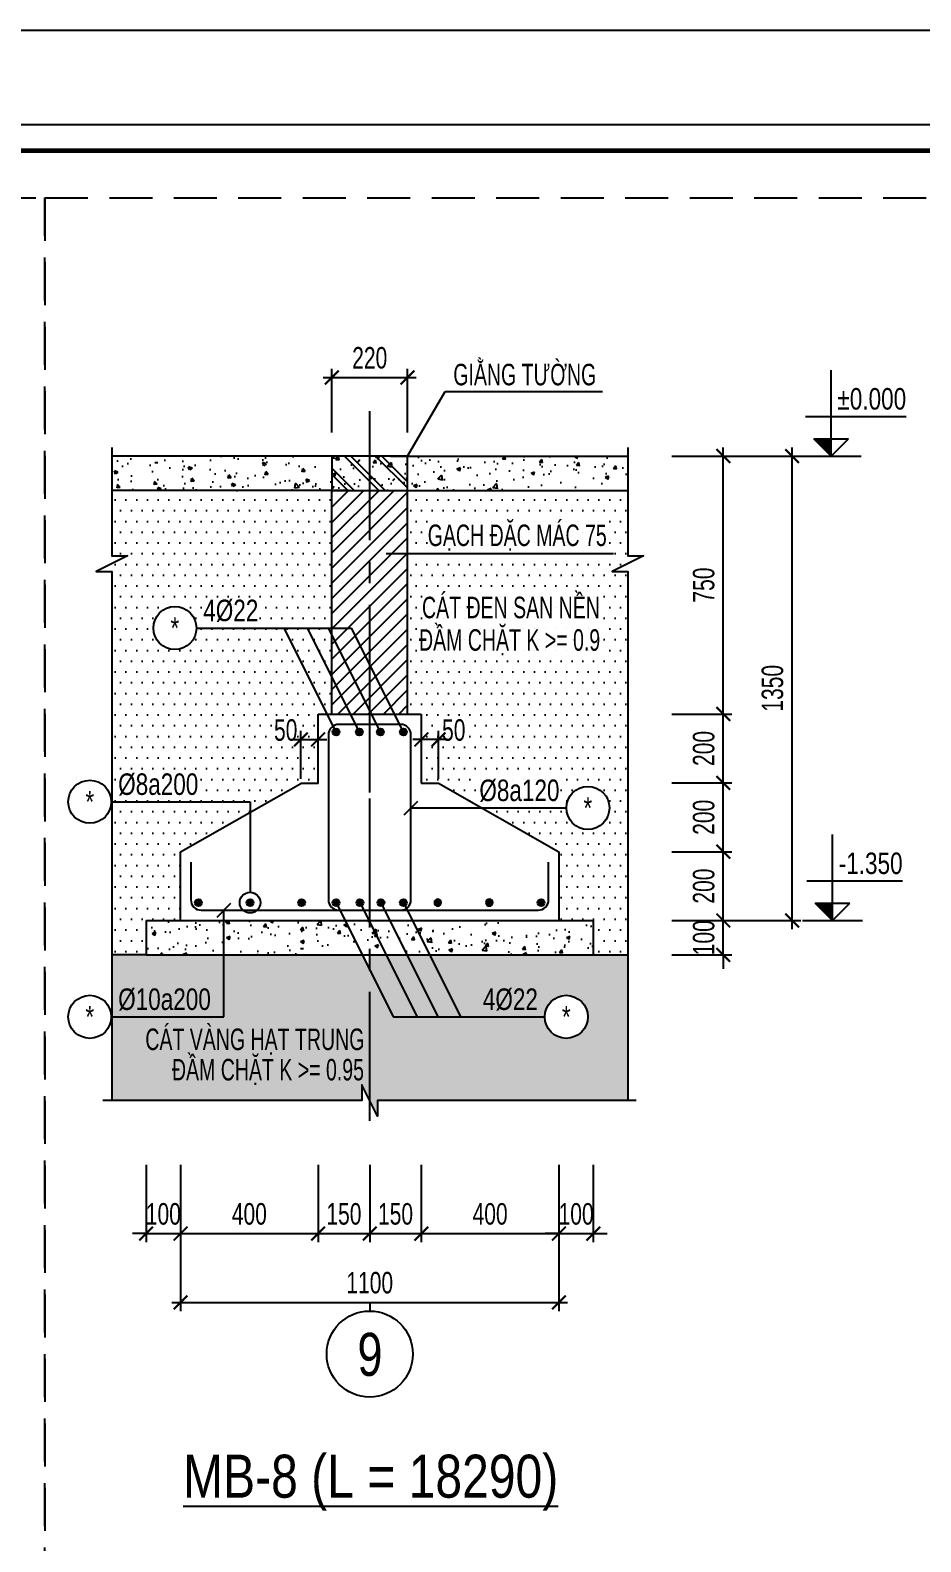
# Model space of a CAD drawing. Header units: millimetres. Extents: x 0 to 2110312, y -101172 to 3.
# Drawn here: x 1995569 to 1998158, y -31333 to -26940 of the extents above; entities that cross this region are included whole.
import ezdxf
from ezdxf.enums import TextEntityAlignment as Align

# ---------------------------------------------------------------- set-up
doc = ezdxf.new("R2010")
doc.units = ezdxf.units.MM
doc.header["$LTSCALE"] = 1000
doc.header["$MEASUREMENT"] = 0
doc.header["$PDMODE"] = 3
doc.linetypes.add('CENTER2', pattern=[1.125, 0.75, -0.125, 0.125, -0.125])
doc.linetypes.add('HIDDEN', pattern=[0.375, 0.25, -0.125])
doc.layers.get('0').update_dxf_attribs({"linetype": 'CONTINUOUS'})
doc.layers.get('Defpoints').update_dxf_attribs({"linetype": 'CONTINUOUS'})
for name, color, linetype in [('CDC-KHUNGTEN', 7, 'CONTINUOUS'), ('CDC.01.AXIS', 160, 'CENTER2'), ('CDC.02.DIM', 1, 'CONTINUOUS'), ('CDC.03.BORDER', 3, 'CONTINUOUS'), ('CDC.04.HIDDEN', 8, 'HIDDEN'), ('CDC.05.STEEL', 4, 'CONTINUOUS'), ('CDC.06.TEXT', 2, 'CONTINUOUS'), ('CDC.10.HATCH', 163, 'CONTINUOUS'), ('CDC.11.NOTE', 1, 'CONTINUOUS'), ('CDC.14.STEELNUM', 9, 'CONTINUOUS'), ('KCS_CHI', 1, 'CONTINUOUS'), ('KCS_STEEL', 4, 'CONTINUOUS')]:
    doc.layers.add(name, color=color, linetype=linetype)
doc.layers.add('Hatch1', color=250, linetype='CONTINUOUS', lineweight=5)
doc.styles.add('KCS_BIGTEXT', font='arial.ttf', dxfattribs={"width": 0.75, "height": 125})
doc.styles.add('KCS_SMTEXT', font='arial.ttf', dxfattribs={"width": 0.7})
doc.dimstyles.new('KCS_DIM25', dxfattribs={"dimtxt": 62.5, "dimasz": 40, "dimexe": 25, "dimexo": 0, "dimgap": 25, "dimtad": 1, "dimdec": 0, "dimzin": 13, "dimdsep": 46, "dimtxsty": 'KCS_SMTEXT', "dimblk": 'ARCHTICK', "dimcen": 0, "dimdle": 25, "dimclrd": 1, "dimclre": 1, "dimclrt": 2, "dimadec": 0, "dimazin": 0, "dimtfac": 1, "dimtdec": 0, "dimtix": 1, "dimtmove": 2, "dimatfit": 3, "dimfxl": 1, "dimtolj": 1, "dimtzin": 13, "dimarcsym": 0})
pattern_1 = [(0, (-6090.272, -1617), (15.625, 31.25), [0, -31.25])]

# ---------------------------------------------------------------- blocks, each defined once
blk = doc.blocks.new('_ARCHTICK')
at = {"color": 0, "linetype": 'ByBlock', "const_width": 0.15}
blk.add_lwpolyline([(-0.5, -0.5), (0.5, 0.5)], dxfattribs=at)
blk = doc.blocks.new('*D190')
at = {"layer": 'CDC.02.DIM', "color": 1, "lineweight": -2, "transparency": 16777216}
for p, q in [((1995905.9, -30237.1), (1995905.9, -30462.1)), ((1996005.9, -30237.1), (1996005.9, -30462.1)), ((1995905.9, -30437.1), (1995865.9, -30437.1)), ((1995905.9, -30437.1), (1996005.9, -30437.1)), ((1996005.9, -30437.1), (1996045.9, -30437.1))]:
    blk.add_line(p, q, dxfattribs=at)
at = {"layer": 'Defpoints', "color": 0, "transparency": 16777216}
for p in [(1995905.9, -30237.1), (1996005.9, -30237.1), (1996005.9, -30437.1)]:
    blk.add_point(p, dxfattribs=at)
at = {"layer": 'CDC.02.DIM', "color": 1, "lineweight": -2, "transparency": 16777216, "xscale": 40, "yscale": 40, "zscale": 40}
blk.add_blockref('_ARCHTICK', (1995905.9, -30437.1), dxfattribs=at)
at = {"layer": 'CDC.02.DIM', "color": 1, "lineweight": -2, "transparency": 16777216, "xscale": 40, "yscale": 40, "zscale": 40, "rotation": 180}
blk.add_blockref('_ARCHTICK', (1996005.9, -30437.1), dxfattribs=at)
at = {"layer": 'CDC.02.DIM', "color": 2, "transparency": 16777216, "insert": (1995955.9, -30380.2), "char_height": 62.5, "attachment_point": 5, "style": 'KCS_SMTEXT'}
blk.add_mtext('\\A1;100', dxfattribs=at)
blk = doc.blocks.new('*D191')
at = {"layer": 'CDC.02.DIM', "color": 1, "lineweight": -2, "transparency": 16777216}
for p, q in [((1996005.9, -30237.1), (1996005.9, -30462.1)), ((1996405.8, -30237.1), (1996405.8, -30462.1)), ((1995980.9, -30437.1), (1996430.8, -30437.1))]:
    blk.add_line(p, q, dxfattribs=at)
at = {"layer": 'Defpoints', "color": 0, "transparency": 16777216}
for p in [(1996005.9, -30237.1), (1996405.8, -30237.1), (1996405.8, -30437.1)]:
    blk.add_point(p, dxfattribs=at)
at = {"layer": 'CDC.02.DIM', "color": 1, "lineweight": -2, "transparency": 16777216, "xscale": 40, "yscale": 40, "zscale": 40, "rotation": 180}
blk.add_blockref('_ARCHTICK', (1996005.9, -30437.1), dxfattribs=at)
at = {"layer": 'CDC.02.DIM', "color": 1, "lineweight": -2, "transparency": 16777216, "xscale": 40, "yscale": 40, "zscale": 40}
blk.add_blockref('_ARCHTICK', (1996405.8, -30437.1), dxfattribs=at)
at = {"layer": 'CDC.02.DIM', "color": 2, "transparency": 16777216, "insert": (1996205.9, -30380.2), "char_height": 62.5, "attachment_point": 5, "style": 'KCS_SMTEXT'}
blk.add_mtext('\\A1;400', dxfattribs=at)
blk = doc.blocks.new('*D192')
at = {"layer": 'CDC.02.DIM', "color": 1, "lineweight": -2, "transparency": 16777216}
for p, q in [((1996555.9, -30237.1), (1996555.9, -30462.1)), ((1996705.9, -30237.1), (1996705.9, -30462.1)), ((1996530.9, -30437.1), (1996730.9, -30437.1))]:
    blk.add_line(p, q, dxfattribs=at)
at = {"layer": 'Defpoints', "color": 0, "transparency": 16777216}
for p in [(1996555.9, -30237.1), (1996705.9, -30237.1), (1996705.9, -30437.1)]:
    blk.add_point(p, dxfattribs=at)
at = {"layer": 'CDC.02.DIM', "color": 1, "lineweight": -2, "transparency": 16777216, "xscale": 40, "yscale": 40, "zscale": 40, "rotation": 180}
blk.add_blockref('_ARCHTICK', (1996555.9, -30437.1), dxfattribs=at)
at = {"layer": 'CDC.02.DIM', "color": 1, "lineweight": -2, "transparency": 16777216, "xscale": 40, "yscale": 40, "zscale": 40}
blk.add_blockref('_ARCHTICK', (1996705.9, -30437.1), dxfattribs=at)
at = {"layer": 'CDC.02.DIM', "color": 2, "transparency": 16777216, "insert": (1996630.9, -30380.2), "char_height": 62.5, "attachment_point": 5, "style": 'KCS_SMTEXT'}
blk.add_mtext('\\A1;150', dxfattribs=at)
blk = doc.blocks.new('*D193')
at = {"layer": 'CDC.02.DIM', "color": 1, "lineweight": -2, "transparency": 16777216}
for p, q in [((1996705.9, -30237.1), (1996705.9, -30462.1)), ((1997105.9, -30237.1), (1997105.9, -30462.1)), ((1996680.9, -30437.1), (1997130.9, -30437.1))]:
    blk.add_line(p, q, dxfattribs=at)
at = {"layer": 'Defpoints', "color": 0, "transparency": 16777216}
for p in [(1996705.9, -30237.1), (1997105.9, -30237.1), (1997105.9, -30437.1)]:
    blk.add_point(p, dxfattribs=at)
at = {"layer": 'CDC.02.DIM', "color": 1, "lineweight": -2, "transparency": 16777216, "xscale": 40, "yscale": 40, "zscale": 40, "rotation": 180}
blk.add_blockref('_ARCHTICK', (1996705.9, -30437.1), dxfattribs=at)
at = {"layer": 'CDC.02.DIM', "color": 1, "lineweight": -2, "transparency": 16777216, "xscale": 40, "yscale": 40, "zscale": 40}
blk.add_blockref('_ARCHTICK', (1997105.9, -30437.1), dxfattribs=at)
at = {"layer": 'CDC.02.DIM', "color": 2, "transparency": 16777216, "insert": (1996905.9, -30380.2), "char_height": 62.5, "attachment_point": 5, "style": 'KCS_SMTEXT'}
blk.add_mtext('\\A1;400', dxfattribs=at)
blk = doc.blocks.new('*D194')
at = {"layer": 'CDC.02.DIM', "color": 1, "lineweight": -2, "transparency": 16777216}
for p, q in [((1997105.9, -30237.1), (1997105.9, -30462.1)), ((1997205.9, -30237.1), (1997205.9, -30462.1)), ((1997105.9, -30437.1), (1997065.9, -30437.1)), ((1997105.9, -30437.1), (1997205.9, -30437.1)), ((1997205.9, -30437.1), (1997245.9, -30437.1))]:
    blk.add_line(p, q, dxfattribs=at)
at = {"layer": 'Defpoints', "color": 0, "transparency": 16777216}
for p in [(1997105.9, -30237.1), (1997205.9, -30237.1), (1997205.9, -30437.1)]:
    blk.add_point(p, dxfattribs=at)
at = {"layer": 'CDC.02.DIM', "color": 1, "lineweight": -2, "transparency": 16777216, "xscale": 40, "yscale": 40, "zscale": 40}
blk.add_blockref('_ARCHTICK', (1997105.9, -30437.1), dxfattribs=at)
at = {"layer": 'CDC.02.DIM', "color": 1, "lineweight": -2, "transparency": 16777216, "xscale": 40, "yscale": 40, "zscale": 40, "rotation": 180}
blk.add_blockref('_ARCHTICK', (1997205.9, -30437.1), dxfattribs=at)
at = {"layer": 'CDC.02.DIM', "color": 2, "transparency": 16777216, "insert": (1997155.9, -30380.2), "char_height": 62.5, "attachment_point": 5, "style": 'KCS_SMTEXT'}
blk.add_mtext('\\A1;100', dxfattribs=at)
blk = doc.blocks.new('*D195')
at = {"layer": 'CDC.02.DIM', "color": 1, "lineweight": -2, "transparency": 16777216}
for p, q in [((1996005.9, -30237.1), (1996005.9, -30662.1)), ((1997105.9, -30237.1), (1997105.9, -30662.1)), ((1995980.9, -30637.1), (1997130.9, -30637.1))]:
    blk.add_line(p, q, dxfattribs=at)
at = {"layer": 'Defpoints', "color": 0, "transparency": 16777216}
for p in [(1996005.9, -30237.1), (1997105.9, -30237.1), (1997105.9, -30637.1)]:
    blk.add_point(p, dxfattribs=at)
at = {"layer": 'CDC.02.DIM', "color": 1, "lineweight": -2, "transparency": 16777216, "xscale": 40, "yscale": 40, "zscale": 40, "rotation": 180}
blk.add_blockref('_ARCHTICK', (1996005.9, -30637.1), dxfattribs=at)
at = {"layer": 'CDC.02.DIM', "color": 1, "lineweight": -2, "transparency": 16777216, "xscale": 40, "yscale": 40, "zscale": 40}
blk.add_blockref('_ARCHTICK', (1997105.9, -30637.1), dxfattribs=at)
at = {"layer": 'CDC.02.DIM', "color": 2, "transparency": 16777216, "insert": (1996555.9, -30580.2), "char_height": 62.5, "attachment_point": 5, "style": 'KCS_SMTEXT'}
blk.add_mtext('\\A1;1100', dxfattribs=at)
blk = doc.blocks.new('*D196')
at = {"layer": 'CDC.02.DIM', "color": 1, "lineweight": -2, "transparency": 16777216}
for p, q in [((1997583.9, -29527.1), (1997583.9, -29487.1)), ((1997433.9, -29527.1), (1997608.9, -29527.1)), ((1997583.9, -29627.1), (1997583.9, -29527.1)), ((1997433.9, -29627.1), (1997608.9, -29627.1)), ((1997583.9, -29627.1), (1997583.9, -29667.1))]:
    blk.add_line(p, q, dxfattribs=at)
at = {"layer": 'Defpoints', "color": 0, "transparency": 16777216}
for p in [(1997433.9, -29527.1), (1997583.9, -29527.1), (1997433.9, -29627.1)]:
    blk.add_point(p, dxfattribs=at)
at = {"layer": 'CDC.02.DIM', "color": 1, "lineweight": -2, "transparency": 16777216, "xscale": 40, "yscale": 40, "zscale": 40}
for p, rotation in [((1997583.9, -29527.1), 270), ((1997583.9, -29627.1), 90)]:
    blk.add_blockref('_ARCHTICK', p, dxfattribs=dict(at, rotation=rotation))
at = {"layer": 'CDC.02.DIM', "color": 2, "transparency": 16777216, "insert": (1997527, -29577.1), "char_height": 62.5, "attachment_point": 5, "rotation": 90, "style": 'KCS_SMTEXT'}
blk.add_mtext('\\A1;100', dxfattribs=at)
blk = doc.blocks.new('*D197')
at = {"layer": 'CDC.02.DIM', "color": 1, "lineweight": -2, "transparency": 16777216}
for p, q in [((1997583.9, -29552.1), (1997583.9, -29302.1)), ((1997433.9, -29327.1), (1997608.9, -29327.1)), ((1997433.9, -29527.1), (1997608.9, -29527.1))]:
    blk.add_line(p, q, dxfattribs=at)
at = {"layer": 'Defpoints', "color": 0, "transparency": 16777216}
for p in [(1997433.9, -29327.1), (1997583.9, -29327.1), (1997433.9, -29527.1)]:
    blk.add_point(p, dxfattribs=at)
at = {"layer": 'CDC.02.DIM', "color": 1, "lineweight": -2, "transparency": 16777216, "xscale": 40, "yscale": 40, "zscale": 40}
for p, rotation in [((1997583.9, -29327.1), 90), ((1997583.9, -29527.1), 270)]:
    blk.add_blockref('_ARCHTICK', p, dxfattribs=dict(at, rotation=rotation))
at = {"layer": 'CDC.02.DIM', "color": 2, "transparency": 16777216, "insert": (1997527, -29427.1), "char_height": 62.5, "attachment_point": 5, "rotation": 90, "style": 'KCS_SMTEXT'}
blk.add_mtext('\\A1;200', dxfattribs=at)
blk = doc.blocks.new('*D198')
at = {"layer": 'CDC.02.DIM', "color": 1, "lineweight": -2, "transparency": 16777216}
for p, q in [((1997433.9, -29127.1), (1997608.9, -29127.1)), ((1997583.9, -29352.1), (1997583.9, -29102.1)), ((1997433.9, -29327.1), (1997608.9, -29327.1))]:
    blk.add_line(p, q, dxfattribs=at)
at = {"layer": 'Defpoints', "color": 0, "transparency": 16777216}
for p in [(1997433.9, -29127.1), (1997583.9, -29127.1), (1997433.9, -29327.1)]:
    blk.add_point(p, dxfattribs=at)
at = {"layer": 'CDC.02.DIM', "color": 1, "lineweight": -2, "transparency": 16777216, "xscale": 40, "yscale": 40, "zscale": 40}
for p, rotation in [((1997583.9, -29127.1), 90), ((1997583.9, -29327.1), 270)]:
    blk.add_blockref('_ARCHTICK', p, dxfattribs=dict(at, rotation=rotation))
at = {"layer": 'CDC.02.DIM', "color": 2, "transparency": 16777216, "insert": (1997527, -29227.1), "char_height": 62.5, "attachment_point": 5, "rotation": 90, "style": 'KCS_SMTEXT'}
blk.add_mtext('\\A1;200', dxfattribs=at)
blk = doc.blocks.new('*D199')
at = {"layer": 'CDC.02.DIM', "color": 1, "lineweight": -2, "transparency": 16777216}
for p, q in [((1997583.9, -29152.1), (1997583.9, -28902.1)), ((1997433.9, -28927.1), (1997608.9, -28927.1)), ((1997433.9, -29127.1), (1997608.9, -29127.1))]:
    blk.add_line(p, q, dxfattribs=at)
at = {"layer": 'Defpoints', "color": 0, "transparency": 16777216}
for p in [(1997433.9, -28927.1), (1997583.9, -28927.1), (1997433.9, -29127.1)]:
    blk.add_point(p, dxfattribs=at)
at = {"layer": 'CDC.02.DIM', "color": 1, "lineweight": -2, "transparency": 16777216, "xscale": 40, "yscale": 40, "zscale": 40}
for p, rotation in [((1997583.9, -28927.1), 90), ((1997583.9, -29127.1), 270)]:
    blk.add_blockref('_ARCHTICK', p, dxfattribs=dict(at, rotation=rotation))
at = {"layer": 'CDC.02.DIM', "color": 2, "transparency": 16777216, "insert": (1997527, -29027.1), "char_height": 62.5, "attachment_point": 5, "rotation": 90, "style": 'KCS_SMTEXT'}
blk.add_mtext('\\A1;200', dxfattribs=at)
blk = doc.blocks.new('*D200')
at = {"layer": 'CDC.02.DIM', "color": 1, "lineweight": -2, "transparency": 16777216}
for p, q in [((1997783.9, -29552.1), (1997783.9, -28152.1)), ((1997433.9, -28177.1), (1997808.9, -28177.1)), ((1997433.9, -29527.1), (1997808.9, -29527.1))]:
    blk.add_line(p, q, dxfattribs=at)
at = {"layer": 'Defpoints', "color": 0, "transparency": 16777216}
for p in [(1997433.9, -28177.1), (1997783.9, -28177.1), (1997433.9, -29527.1)]:
    blk.add_point(p, dxfattribs=at)
at = {"layer": 'CDC.02.DIM', "color": 1, "lineweight": -2, "transparency": 16777216, "xscale": 40, "yscale": 40, "zscale": 40}
for p, rotation in [((1997783.9, -28177.1), 90), ((1997783.9, -29527.1), 270)]:
    blk.add_blockref('_ARCHTICK', p, dxfattribs=dict(at, rotation=rotation))
at = {"layer": 'CDC.02.DIM', "color": 2, "transparency": 16777216, "insert": (1997727, -28852.1), "char_height": 62.5, "attachment_point": 5, "rotation": 90, "style": 'KCS_SMTEXT'}
blk.add_mtext('\\A1;1350', dxfattribs=at)
blk = doc.blocks.new('COS_CD')
at = {"layer": 'CDC.10.HATCH'}
blk.add_hatch(color=256, dxfattribs=at).paths.add_polyline_path([(37.5, 50), (87.5, 0), (87.5, 50)])
at = {"layer": 'CDC.02.DIM'}
for p, q in [((37.5, 50), (137.5, 50)), ((87.5, 0), (37.5, 50)), ((87.5, 0), (87.5, 50)), ((87.5, 0), (137.5, 50)), ((0, 0), (175, 0))]:
    blk.add_line(p, q, dxfattribs=at)
blk = doc.blocks.new('KCS_SNODE')
at = {"layer": 'CDC.05.STEEL'}
blk.add_hatch(color=6, dxfattribs=at).paths.add_polyline_path([(10, 0, 1), (-10, 0, 1)])
at = {"layer": 'CDC.05.STEEL', "color": 6}
blk.add_circle((0, 0), 10, dxfattribs=at)
blk = doc.blocks.new('*D201')
at = {"layer": 'CDC.02.DIM', "color": 1, "lineweight": -2, "transparency": 16777216}
for p, q in [((1996355.8, -29115.8), (1996355.8, -28975.8)), ((1996405.8, -29115.8), (1996405.8, -28975.8)), ((1996330.8, -29000.8), (1996430.8, -29000.8))]:
    blk.add_line(p, q, dxfattribs=at)
at = {"layer": 'Defpoints', "color": 0, "transparency": 16777216}
for p in [(1996405.8, -29000.8), (1996355.8, -29115.8), (1996405.8, -29115.8)]:
    blk.add_point(p, dxfattribs=at)
at = {"layer": 'CDC.02.DIM', "color": 1, "lineweight": -2, "transparency": 16777216, "xscale": 40, "yscale": 40, "zscale": 40, "rotation": 180}
blk.add_blockref('_ARCHTICK', (1996355.8, -29000.8), dxfattribs=at)
at = {"layer": 'CDC.02.DIM', "color": 1, "lineweight": -2, "transparency": 16777216, "xscale": 40, "yscale": 40, "zscale": 40}
blk.add_blockref('_ARCHTICK', (1996405.8, -29000.8), dxfattribs=at)
at = {"layer": 'CDC.02.DIM', "color": 2, "transparency": 16777216, "insert": (1996311.6, -28973.9), "char_height": 62.5, "attachment_point": 5, "style": 'KCS_SMTEXT'}
blk.add_mtext('\\A1;50', dxfattribs=at)
blk = doc.blocks.new('*D202')
at = {"layer": 'CDC.02.DIM', "color": 1, "lineweight": -2, "transparency": 16777216}
for p, q in [((1997583.9, -28952.1), (1997583.9, -28152.1)), ((1997433.9, -28177.1), (1997608.9, -28177.1)), ((1997433.9, -28927.1), (1997608.9, -28927.1))]:
    blk.add_line(p, q, dxfattribs=at)
at = {"layer": 'Defpoints', "color": 0, "transparency": 16777216}
for p in [(1997433.9, -28177.1), (1997583.9, -28177.1), (1997433.9, -28927.1)]:
    blk.add_point(p, dxfattribs=at)
at = {"layer": 'CDC.02.DIM', "color": 1, "lineweight": -2, "transparency": 16777216, "xscale": 40, "yscale": 40, "zscale": 40}
for p, rotation in [((1997583.9, -28177.1), 90), ((1997583.9, -28927.1), 270)]:
    blk.add_blockref('_ARCHTICK', p, dxfattribs=dict(at, rotation=rotation))
at = {"layer": 'CDC.02.DIM', "color": 2, "transparency": 16777216, "insert": (1997527, -28552.1), "char_height": 62.5, "attachment_point": 5, "rotation": 90, "style": 'KCS_SMTEXT'}
blk.add_mtext('\\A1;750', dxfattribs=at)
blk = doc.blocks.new('*D203')
at = {"layer": 'CDC.02.DIM', "color": 1, "lineweight": -2, "transparency": 16777216}
for p, q in [((1996445.9, -28108.4), (1996445.9, -27923.9)), ((1996665.9, -28108.4), (1996665.9, -27923.9)), ((1996420.9, -27948.9), (1996690.9, -27948.9))]:
    blk.add_line(p, q, dxfattribs=at)
at = {"layer": 'Defpoints', "color": 0, "transparency": 16777216}
for p in [(1996665.9, -27948.9), (1996445.9, -28108.4), (1996665.9, -28108.4)]:
    blk.add_point(p, dxfattribs=at)
at = {"layer": 'CDC.02.DIM', "color": 1, "lineweight": -2, "transparency": 16777216, "xscale": 40, "yscale": 40, "zscale": 40, "rotation": 180}
blk.add_blockref('_ARCHTICK', (1996445.9, -27948.9), dxfattribs=at)
at = {"layer": 'CDC.02.DIM', "color": 1, "lineweight": -2, "transparency": 16777216, "xscale": 40, "yscale": 40, "zscale": 40}
blk.add_blockref('_ARCHTICK', (1996665.9, -27948.9), dxfattribs=at)
at = {"layer": 'CDC.02.DIM', "color": 2, "transparency": 16777216, "insert": (1996555.9, -27892), "char_height": 62.5, "attachment_point": 5, "style": 'KCS_SMTEXT'}
blk.add_mtext('\\A1;220', dxfattribs=at)
blk = doc.blocks.new('*D204')
at = {"layer": 'CDC.02.DIM', "color": 1, "lineweight": -2, "transparency": 16777216}
for p, q in [((1996405.8, -30237.1), (1996405.8, -30462.1)), ((1996555.9, -30237.1), (1996555.9, -30462.1)), ((1996380.8, -30437.1), (1996580.9, -30437.1))]:
    blk.add_line(p, q, dxfattribs=at)
at = {"layer": 'Defpoints', "color": 0, "transparency": 16777216}
for p in [(1996405.8, -30237.1), (1996555.9, -30237.1), (1996555.9, -30437.1)]:
    blk.add_point(p, dxfattribs=at)
at = {"layer": 'CDC.02.DIM', "color": 1, "lineweight": -2, "transparency": 16777216, "xscale": 40, "yscale": 40, "zscale": 40, "rotation": 180}
blk.add_blockref('_ARCHTICK', (1996405.8, -30437.1), dxfattribs=at)
at = {"layer": 'CDC.02.DIM', "color": 1, "lineweight": -2, "transparency": 16777216, "xscale": 40, "yscale": 40, "zscale": 40}
blk.add_blockref('_ARCHTICK', (1996555.9, -30437.1), dxfattribs=at)
at = {"layer": 'CDC.02.DIM', "color": 2, "transparency": 16777216, "insert": (1996480.9, -30380.2), "char_height": 62.5, "attachment_point": 5, "style": 'KCS_SMTEXT'}
blk.add_mtext('\\A1;150', dxfattribs=at)
blk = doc.blocks.new('*D205')
at = {"layer": 'CDC.02.DIM', "color": 1, "lineweight": -2, "transparency": 16777216}
for p, q in [((1996706.1, -29115.8), (1996706.1, -28975.8)), ((1996756.1, -29115.8), (1996756.1, -28975.8)), ((1996781.1, -29000.8), (1996681.1, -29000.8))]:
    blk.add_line(p, q, dxfattribs=at)
at = {"layer": 'Defpoints', "color": 0, "transparency": 16777216}
for p in [(1996706.1, -29000.8), (1996706.1, -29115.8), (1996756.1, -29115.8)]:
    blk.add_point(p, dxfattribs=at)
at = {"layer": 'CDC.02.DIM', "color": 1, "lineweight": -2, "transparency": 16777216, "xscale": 40, "yscale": 40, "zscale": 40, "rotation": 180}
blk.add_blockref('_ARCHTICK', (1996706.1, -29000.8), dxfattribs=at)
at = {"layer": 'CDC.02.DIM', "color": 1, "lineweight": -2, "transparency": 16777216, "xscale": 40, "yscale": 40, "zscale": 40}
blk.add_blockref('_ARCHTICK', (1996756.1, -29000.8), dxfattribs=at)
at = {"layer": 'CDC.02.DIM', "color": 2, "transparency": 16777216, "insert": (1996800.2, -28973.9), "char_height": 62.5, "attachment_point": 5, "style": 'KCS_SMTEXT'}
blk.add_mtext('\\A1;50', dxfattribs=at)
blk = doc.blocks.new('Khung tên chuẩn')
at = {"layer": 'CDC-KHUNGTEN', "color": 8}
blk.add_lwpolyline([(30850, -246609), (38754, -246609), (38754, -189409), (-41246, -189409), (-41246, -246609), (30850, -246609)], dxfattribs=at)
at = {"layer": 'CDC-KHUNGTEN', "color": 255, "lineweight": 60}
blk.add_lwpolyline([(30654, -246309), (30654, -189709), (-40946, -189709), (-40946, -246309), (30654, -246309)], close=True, dxfattribs=at)
at = {"layer": 'Defpoints', "color": 1, "ltscale": 0.2}
blk.add_lwpolyline([(-44246, -247709), (-44246, -188309), (39854, -188309), (39854, -247709), (-44246, -247709)], close=True, dxfattribs=at)

msp = doc.modelspace()

# ---------------------------------------------------------------- hatches: boundary and pattern name
at = {"layer": 'CDC.10.HATCH'}
h = msp.add_hatch(dxfattribs=at)
h.set_pattern_fill('AR-CONC', color=256, scale=15, style=0)
h.set_pattern_definition([(130, (2194250.67, 39155.31), (-107.589027, -9.41282), [11.25, -123.75]), (185, (2194250.67, 39155.31), (20.8127, 112.82882), [9, -99]), (79.5486, (2194241.7, 39154.52), (-86.776407, 103.41593), [9.56103, -105.171317]), (133.8158, (2194250.67, 39185.31), (-160.08616, -24.82785), [16.875, -185.625]), (83.3644, (2194237.33, 39183.24), (-140.19941, 146.11768), [14.34154, -157.75695]), (188.8158, (2194250.67, 39185.31), (-140.19929, 146.11779), [13.5, -148.5]), (159, (2194235.67, 39177.81), (-89.536058, -60.392834), [11.25, -123.75]), (214, (2194235.67, 39177.81), (-36.4973, 108.772507), [9, -99]), (108.5486, (2194228.21, 39172.78), (-126.033394, 48.379575), [9.56103, -105.171317]), (142.5, (2194250.67, 39155.31), (-1.823978, 49.934078), [0, -97.8, 0, -100.5, 0, -99.375]), (172.5, (2194250.67, 39155.31), (-39.46043, 59.161757), [0, -57.3, 0, -95.55, 0, -37.875]), (212.5, (2194284.12, 39155.31), (-80.0733654, -3.383231), [0, -37.5, 0, -117, 0, -155.25]), (222.5, (2194299.12, 39155.31), (-87.477925, 15.015747), [0, -48.75, 0, -77.7, 0, -110.25])])
h.paths.add_polyline_path([(1996445.9, -28177.1), (1996445.9, -28277.1), (1995805.9, -28277.1), (1995805.9, -28177.1)])
h = msp.add_hatch(dxfattribs=at)
h.set_pattern_fill('CHAU-02', color=256, scale=15, style=0, pattern_type=2)
h.set_pattern_definition([(50, (-6046.49, -11065.91), (107.5890274, -9.4128202), [11.25, -123.75]), (355, (-6046.49, -11065.91), (-20.8127, 112.82882), [9, -99]), (100.4514, (-6037.53, -11066.69), (86.776407, 103.4159313), [9.5610285, -105.171317]), (46.1842, (-6046.49, -11035.91), (160.086157, -24.827852), [16.875, -185.625]), (96.6356, (-6033.15, -11037.98), (140.199406, 146.117681), [14.341543, -157.75695]), (351.1842, (-6046.5, -11035.91), (140.199292, 146.11779), [13.5, -148.5]), (21, (-6031.49, -11043.41), (89.536058, -60.3928336), [11.25, -123.75]), (226, (-6031.49, -11043.41), (100.7823184, -54.8309714), [9, -99]), (71.4514, (-6024.03, -11048.44), (126.0333943, 48.3795745), [9.5610285, -105.171317]), (67.5, (-6046.49, -11065.91), (-23.3874275, 44.1561693), [0, -97.8, 0, -100.5, 0, -99.375]), (4.5, (-6046.49, -11065.91), (42.5026386, 57.0154783), [0, -57.3, 0, -95.55, 0, -37.875]), (327.5, (-6079.94, -11065.91), (80.0733654, -3.3832308), [0, -37.5, 0, -117, 0, -155.25]), (317.5, (-6094.94, -11065.91), (87.4779254, 15.0157473), [0, -48.75, 0, -77.7, 0, -110.25]), (315, (-6046.49, -11065.91), (45.0780573, 45.0780573), []), (315, (-6046.49, -11047.534), (45.0780573, 45.0780573), [])])
h.paths.add_polyline_path([(1996665.9, -28277.1), (1996665.9, -28177.1), (1996615.9, -28177.1), (1996445.9, -28177.1), (1996445.9, -28277.1)])
h = msp.add_hatch(dxfattribs=at)
h.set_pattern_fill('AR-CONC', color=256, scale=15, style=0)
h.set_pattern_definition([(50, (-9870.77, -21565.91), (107.5890274, -9.4128202), [11.25, -123.75]), (355, (-9870.77, -21565.91), (-20.8127, 112.82882), [9, -99]), (100.4514, (-9861.81, -21566.69), (86.776407, 103.4159313), [9.5610285, -105.171317]), (46.1842, (-9870.77, -21535.91), (160.086157, -24.827852), [16.875, -185.625]), (96.6356, (-9857.43, -21537.98), (140.199406, 146.117681), [14.341543, -157.75695]), (351.1842, (-9870.77, -21535.91), (140.199292, 146.11779), [13.5, -148.5]), (21, (-9855.77, -21543.41), (89.536058, -60.3928336), [11.25, -123.75]), (326, (-9855.77, -21543.41), (36.4973, 108.772507), [9, -99]), (71.4514, (-9848.31, -21548.44), (126.0333943, 48.3795745), [9.5610285, -105.171317]), (37.5, (-9870.773, -21565.91), (1.8239783, 49.9340781), [0, -97.8, 0, -100.5, 0, -99.375]), (7.5, (-9870.773, -21565.91), (39.4604306, 59.1617568), [0, -57.3, 0, -95.55, 0, -37.875]), (327.5, (-9904.223, -21565.91), (80.0733654, -3.3832308), [0, -37.5, 0, -117, 0, -155.25]), (317.5, (-9919.22, -21565.91), (87.4779254, 15.0157473), [0, -48.75, 0, -77.7, 0, -110.25])])
h.paths.add_polyline_path([(1996665.9, -28177.1), (1996665.9, -28277.1), (1997305.9, -28277.1), (1997305.9, -28177.1)])
h = msp.add_hatch(dxfattribs=at)
h.set_pattern_fill('DOTS', color=256, scale=500, style=0)
h.set_pattern_definition(pattern_1)
h.paths.add_polyline_path([(1996306.9, -28677.1), (1996051.9, -28677.1, -1), (1995926.9, -28677.1, -1), (1996051.9, -28677.1), (1996445.9, -28677.1), (1996445.9, -28277.1), (1995805.9, -28277.1), (1995805.9, -28467.6), (1995851.5, -28467.6), (1995760.3, -28513.2), (1995805.9, -28513.2), (1995805.9, -29182.1), (1996207.9, -29182.1), (1996207.9, -29212.6), (1996355.8, -29128.8), (1996405.8, -29128.8), (1996405.8, -28927.1), (1996431.9, -28927.1)])
h.paths.add_polyline_path([(1996207.9, -29212.6), (1996207.9, -29182.1), (1995805.9, -29182.1), (1995805.9, -29627.1), (1995905.9, -29627.1), (1995905.9, -29527.1), (1996005.9, -29527.1), (1996005.9, -29327.1)])
h.paths.add_polyline_path([(1996435.9, -28677.1), (1996374.7, -28677.1), (1996445.9, -28819.5), (1996445.9, -28697.2)], flags=16)
h.paths.add_polyline_path([(1996374.7, -28677.1), (1996306.9, -28677.1), (1996431.9, -28927.1), (1996445.9, -28927.1), (1996445.9, -28819.5)], flags=16)
h.paths.add_polyline_path([(1996264.7, -28926.4), (1996358.5, -28926.4), (1996358.5, -29021.4), (1996264.7, -29021.4)], flags=24)
h.paths.add_polyline_path([(1996055.1, -28676.5), (1996248.9, -28676.5), (1996248.9, -28575.5), (1996055.1, -28575.5)], flags=24)
h.paths.add_polyline_path([(1995807.8, -29181.4), (1996074.5, -29181.4), (1996074.5, -29080.4), (1995807.8, -29080.4)], flags=24)
h = msp.add_hatch(dxfattribs=at)
h.set_pattern_fill('ANSI31', color=256, scale=250, style=0)
h.set_pattern_definition([(45, (-6038.1, -21565.91), (-22.0970869, 22.0970869), [])])
h.paths.add_polyline_path([(1996555.9, -28927.1), (1996665.9, -28927.1), (1996665.9, -28277.1), (1996555.9, -28277.1)])
h.paths.add_polyline_path([(1996445.9, -28927.1), (1996555.9, -28927.1), (1996555.9, -28277.1), (1996445.9, -28277.1)])
h = msp.add_hatch(dxfattribs=at)
h.set_pattern_fill('DOTS', color=256, scale=500, style=0)
h.set_pattern_definition(pattern_1)
h.paths.add_polyline_path([(1997305.9, -28513.2), (1997260.3, -28513.2), (1997351.5, -28467.6), (1997305.9, -28467.6), (1997305.9, -28277.1), (1996665.9, -28277.1), (1996665.9, -28927.1), (1996705.9, -28927.1), (1996705.9, -29127.7), (1996755.9, -29127.7), (1996882.7, -29200), (1997127.6, -29200, -1), (1997252.6, -29200, -1), (1997127.6, -29200), (1996882.7, -29200), (1997105.9, -29327.1), (1997105.9, -29527.1), (1997205.9, -29527.1), (1997205.9, -29627.1), (1997305.9, -29627.1)])
h.paths.add_polyline_path([(1996753.3, -28926.4), (1996847.1, -28926.4), (1996847.1, -29021.4), (1996753.3, -29021.4)], flags=24)
h.paths.add_polyline_path([(1996670, -28475.7), (1997268, -28475.7), (1997268, -28337.5), (1996670, -28337.5)], flags=24)
h.paths.add_polyline_path([(1996676.1, -28779.8), (1997248.9, -28779.8), (1997248.9, -28641.7), (1996676.1, -28641.7)], flags=24)
h.paths.add_polyline_path([(1996688, -28669.5), (1997244.9, -28669.5), (1997244.9, -28550.5), (1996688, -28550.5)], flags=24)
h.paths.add_polyline_path([(1996857.8, -29199.3), (1997124.5, -29199.3), (1997124.5, -29098.3), (1996857.8, -29098.3)], flags=25)
h = msp.add_hatch(dxfattribs=at)
h.set_pattern_fill('AR-CONC', color=256, scale=15, style=0)
h.set_pattern_definition([(50, (-6938.73, -21355.64), (107.5890274, -9.4128202), [11.25, -123.75]), (355, (-6938.73, -21355.64), (-20.8127, 112.82882), [9, -99]), (100.4514, (-6929.76, -21356.42), (86.776407, 103.4159313), [9.5610285, -105.171317]), (46.1842, (-6938.73, -21325.64), (160.086157, -24.827852), [16.875, -185.625]), (96.6356, (-6925.39, -21327.7), (140.199406, 146.117681), [14.341543, -157.75695]), (351.1842, (-6938.73, -21325.64), (140.199292, 146.11779), [13.5, -148.5]), (21, (-6923.73, -21333.14), (89.536058, -60.3928336), [11.25, -123.75]), (326, (-6923.73, -21333.14), (36.4973, 108.772507), [9, -99]), (71.4514, (-6916.27, -21338.17), (126.0333943, 48.3795745), [9.5610285, -105.171317]), (37.5, (-6938.727, -21355.637), (1.8239783, 49.9340781), [0, -97.8, 0, -100.5, 0, -99.375]), (7.5, (-6938.727, -21355.637), (39.4604306, 59.1617568), [0, -57.3, 0, -95.55, 0, -37.875]), (327.5, (-6972.177, -21355.637), (80.0733654, -3.3832308), [0, -37.5, 0, -117, 0, -155.25]), (317.5, (-6987.18, -21355.64), (87.4779254, 15.0157473), [0, -48.75, 0, -77.7, 0, -110.25])])
h.paths.add_polyline_path([(1996155, -29527.1), (1995905.9, -29527.1), (1995905.9, -29627.1), (1996155, -29627.1)])
h.paths.add_polyline_path([(1996483.9, -29527.1), (1996155, -29527.1), (1996155, -29627.1), (1996533.9, -29627.1)])
h.paths.add_polyline_path([(1996555.9, -29532.1), (1996553.4, -29527.1), (1996483.9, -29527.1), (1996533.9, -29627.1), (1996555.9, -29627.1)])
h.paths.add_polyline_path([(1996555.9, -29532.1), (1996555.9, -29627.1), (1996603.4, -29627.1)], flags=17)
h.paths.add_polyline_path([(1996614.4, -29527.1), (1996555.9, -29527.1), (1996555.9, -29532.1), (1996603.4, -29627.1), (1996664.4, -29627.1)])
h.paths.add_polyline_path([(1996679.9, -29527.1), (1996614.4, -29527.1), (1996664.4, -29627.1), (1996729.9, -29627.1)])
h.paths.add_polyline_path([(1997205.9, -29527.1), (1996679.9, -29527.1), (1996729.9, -29627.1), (1997205.9, -29627.1)])
h = msp.add_hatch(dxfattribs=at)
h.set_pattern_fill('AR-SAND', color=256, scale=15, style=0)
h.set_pattern_definition([(37.5, (-6090.272, -1617), (-0.94490037, 28.90235654), [0, -22.8, 0, -25.5, 0, -24.375]), (7.5, (-6090.27, -1617), (26.5466506, 42.332191), [0, -12.3, 0, -20.55, 0, -7.875]), (327.5, (-6108.722, -1617), (46.71212793, 0.0848858), [0, -7.5, 0, -27, 0, -35.25]), (317.5, (-6108.72, -1617), (45.0918991, 13.1651335), [0, -3.75, 0, -17.7, 0, -20.25])])
h.paths.add_polyline_path([(1997305.9, -29627.1), (1997205.9, -29627.1), (1996729.9, -29627.1), (1996819.9, -29807.1), (1997064.9, -29807.1, -1), (1997189.9, -29807.1, -1), (1997064.9, -29807.1), (1996623.9, -29807.1), (1996555.9, -29671.1), (1996555.9, -30050.6), (1996578.7, -30096.2), (1996578.7, -30050.6), (1997305.9, -30050.6)])
h.paths.add_polyline_path([(1996555.9, -29671.1), (1996533.9, -29627.1), (1996131.9, -29627.1), (1996131.9, -29807.1), (1995805.9, -29807.1), (1995805.9, -30050.6), (1996533.1, -30050.6), (1996533.1, -30004.9), (1996555.9, -30050.6)])
h.paths.add_polyline_path([(1996131.9, -29627.1), (1995905.9, -29627.1), (1995805.9, -29627.1), (1995805.9, -29807.1), (1996131.9, -29807.1)])
h.paths.add_polyline_path([(1996603.4, -29627.1), (1996555.9, -29627.1), (1996555.9, -29671.1), (1996623.9, -29807.1), (1996693.4, -29807.1)], flags=17)
h.paths.add_polyline_path([(1996664.4, -29627.1), (1996603.4, -29627.1), (1996693.4, -29807.1), (1996754.4, -29807.1)], flags=17)
h.paths.add_polyline_path([(1996729.9, -29627.1), (1996664.4, -29627.1), (1996754.4, -29807.1), (1996819.9, -29807.1)], flags=17)
h.paths.add_polyline_path([(1996867.9, -29806.5), (1997061.8, -29806.5), (1997061.8, -29705.5), (1996867.9, -29705.5)], flags=24)
h.paths.add_polyline_path([(1995957.8, -30028.8), (1996562.2, -30028.8), (1996562.2, -29890.7), (1995957.8, -29890.7)], flags=9)
h.paths.add_polyline_path([(1995880.4, -29940.5), (1996563.4, -29940.5), (1996563.4, -29802.3), (1995880.4, -29802.3)], flags=9)
h.paths.add_polyline_path([(1995807.8, -29806.5), (1996110.9, -29806.5), (1996110.9, -29705.5), (1995807.8, -29705.5)], flags=24)

# ---------------------------------------------------------------- linework, layer by layer
at = {"layer": 'CDC.01.AXIS', "ltscale": 0.5}
msp.add_line((1996555.9, -30109.6), (1996555.9, -28031.8), dxfattribs=at)
at = {"layer": 'CDC.03.BORDER'}
for p, q in [((1996495.9, -28177.1), (1995805.9, -28177.1)), ((1996615.9, -28177.1), (1997305.9, -28177.1)), ((1996665.9, -28927.1), (1996665.9, -28177.1)), ((1996495.9, -28277.1), (1995805.9, -28277.1)), ((1996445.9, -28927.1), (1996445.9, -28277.1)), ((1996615.9, -28277.1), (1997305.9, -28277.1)), ((1996405.8, -29128.8), (1996405.8, -28927.1)), ((1996405.8, -28927.1), (1996705.9, -28927.1)), ((1996445.9, -28927.1), (1996665.9, -28927.1)), ((1996705.9, -28927.1), (1996705.9, -29127.7)), ((1996005.9, -29327.1), (1996355.8, -29128.8)), ((1996405.8, -29128.8), (1996355.8, -29128.8)), ((1996705.9, -29127.7), (1996755.9, -29127.7)), ((1996755.9, -29127.7), (1997105.9, -29327.1)), ((1996005.9, -29527.1), (1996005.9, -29327.1)), ((1997105.9, -29327.1), (1997105.9, -29527.1)), ((1995905.9, -29527.1), (1997205.9, -29527.1)), ((1995905.9, -29527.1), (1995905.9, -29627.1)), ((1997205.9, -29527.1), (1997205.9, -29627.1)), ((1995905.9, -29627.1), (1995804.6, -29627.1)), ((1995905.9, -29627.1), (1997205.9, -29627.1)), ((1997205.9, -29627.1), (1997305.9, -29627.1))]:
    msp.add_line(p, q, dxfattribs=at)
at = {"layer": 'CDC.03.BORDER', "ltscale": 0.01}
msp.add_lwpolyline([(1996445.9, -28277.1), (1996665.9, -28277.1), (1996665.9, -28177.1), (1996445.9, -28177.1)], close=True, dxfattribs=at)
at = {"layer": 'CDC.04.HIDDEN', "ltscale": 0.5}
for points in [[(1993022.3, -27426.4), (1995611.4, -27426.4), (1995611.4, -31474.7), (1993022.3, -31474.7)], [(1995611.4, -27426.4), (1998200.4, -27426.4), (1998200.4, -31474.7), (1995611.4, -31474.7)]]:
    msp.add_lwpolyline(points, close=True, dxfattribs=at)
at = {"layer": 'CDC.05.STEEL'}
msp.add_lwpolyline([(1996465.9, -29497.1), (1996645.9, -29497.1, 0.414214), (1996675.9, -29467.1), (1996675.9, -28987.1, 0.414214), (1996645.9, -28957.1), (1996465.9, -28957.1, 0.414214), (1996435.9, -28987.1), (1996435.9, -29467.1, 0.414214)], format="xyb", close=True, dxfattribs=at)
msp.add_lwpolyline([(1996035.9, -29357.1), (1996035.9, -29467.1, 0.414214), (1996065.9, -29497.1), (1997045.9, -29497.1, 0.414214), (1997075.9, -29467.1), (1997075.9, -29357.1)], format="xyb", dxfattribs=at)
at = {"layer": 'CDC.11.NOTE'}
for p, q in [((1997897.4, -28177.1), (1997897.4, -27927.1)), ((1996665.9, -28177.1), (1996775, -27990)), ((1996775, -27990), (1997232.4, -27990)), ((1997822.4, -28062.1), (1998115.5, -28062.1)), ((1996603.3, -28460.9), (1997264.8, -28460.9)), ((1996051.9, -28677.1), (1996502.9, -28677.1)), ((1996457.9, -28979.1), (1996306.9, -28677.1)), ((1996525.7, -28979.1), (1996374.7, -28677.1)), ((1996586.9, -28979.1), (1996435.9, -28677.1)), ((1996653.9, -28979.1), (1996502.9, -28677.1)), ((1996555.9, -29155.1), (1996555.9, -28902.1)), ((1995804.6, -29182.1), (1996207.9, -29182.1)), ((1996207.9, -29182.1), (1996207.9, -29445.1)), ((1996675.9, -29200), (1997127.6, -29200)), ((1997901.4, -29527.1), (1997901.4, -29277.1)), ((1997826.4, -29412.1), (1998105.1, -29412.1)), ((1996457.9, -29475.1), (1996623.9, -29807.1)), ((1996527.4, -29475.1), (1996693.4, -29807.1)), ((1996588.4, -29475.1), (1996754.4, -29807.1)), ((1996653.9, -29475.1), (1996819.9, -29807.1)), ((1996131.9, -29807.1), (1996131.9, -29497.1)), ((1995804.6, -29807.1), (1996131.9, -29807.1)), ((1996623.9, -29807.1), (1997064.9, -29807.1))]:
    msp.add_line(p, q, dxfattribs=at)
at = {"layer": 'CDC.11.NOTE', "color": 3}
for p, q in [((1996655.9, -29220), (1996695.9, -29180)), ((1996111.9, -29517.1), (1996151.9, -29477.1))]:
    msp.add_line(p, q, dxfattribs=at)
at = {"layer": 'CDC.11.NOTE'}
msp.add_circle((1996207.9, -29475.1), 30, dxfattribs=at)
at = {"layer": 'CDC.14.STEELNUM'}
for centre in [(1995989.4, -28677.1), (1995742.1, -29182.1), (1997190.1, -29200), (1995742.1, -29807.1), (1997127.4, -29807.1)]:
    msp.add_circle(centre, 62.5, dxfattribs=at)
at = {"layer": 'KCS_CHI'}
msp.add_line((1996555.9, -30637.1), (1996555.9, -30662.1), dxfattribs=at)
for points in [[(1995805.9, -28152.1), (1995805.9, -28467.6), (1995851.5, -28467.6), (1995760.3, -28513.2), (1995805.9, -28513.2), (1995805.9, -30050.6)], [(1997305.9, -28152.1), (1997305.9, -28467.6), (1997351.5, -28467.6), (1997260.3, -28513.2), (1997305.9, -28513.2), (1997305.9, -30050.6)], [(1997330.9, -30050.6), (1996578.7, -30050.6), (1996578.7, -30096.2), (1996533.1, -30004.9), (1996533.1, -30050.6), (1995779.6, -30050.6)]]:
    msp.add_lwpolyline(points, dxfattribs=at)
msp.add_circle((1996555.9, -30787.1), 125, dxfattribs=at)

# ---------------------------------------------------------------- block references
at = {"layer": 'Hatch1', "xscale": 0.25, "yscale": 0.25, "zscale": 0.25}
msp.add_blockref('Khung tên chuẩn', (1994640.5, 20137.6), dxfattribs=at)
at = {"layer": 'KCS_CHI'}
for p in [(1997809.9, -28177.1), (1997813.9, -29527.1)]:
    msp.add_blockref('COS_CD', p, dxfattribs=at)
at = {"layer": 'KCS_STEEL'}
for p in [(1996457.9, -28979.1), (1996525.7, -28979.1), (1996586.9, -28979.1), (1996653.9, -28979.1), (1996057.9, -29475.1), (1996207.9, -29475.1), (1996357.9, -29475.1), (1996457.9, -29475.1), (1996457.9, -29475.1), (1996527.4, -29475.1), (1996588.4, -29475.1), (1996653.9, -29475.1), (1997053.9, -29475.1)]:
    msp.add_blockref('KCS_SNODE', p, dxfattribs=at)
at = {"layer": 'KCS_STEEL', "xscale": -1}
for p in [(1996753.9, -29475.1), (1996903.9, -29475.1)]:
    msp.add_blockref('KCS_SNODE', p, dxfattribs=at)

# ---------------------------------------------------------------- texts
at = {"layer": 'CDC.06.TEXT', "style": 'KCS_SMTEXT'}
for s, width, p in [('GIẰNG TƯỜNG', 0.65, (1997214.5, -27971.6)), ('%%P0.000', 0.75, (1998115.5, -28042.1)), ('GẠCH ĐẶC MÁC 75', 0.65, (1997244.9, -28438.8)), ('CÁT ĐEN SAN NỀN', 0.65, (1997225, -28648.6)), ('ĐẦM CHẶT K >= 0.9', 0.65, (1997225.9, -28743)), ('%%C8a120', 0.75, (1997107.6, -29180)), ('-1.350', 0.75, (1998105.1, -29392.1)), ('4%%C22', 0.75, (1997044.9, -29787.1)), ('CÁT VÀNG HẠT TRUNG', 0.65, (1996540.4, -29903.7)), ('ĐẦM CHẶT K >= 0.95', 0.65, (1996539.2, -29991.9))]:
    msp.add_text(s, height=62.5, dxfattribs=dict(at, width=width)).set_placement(p, align=Align.RIGHT)
at = {"layer": 'CDC.06.TEXT', "style": 'KCS_SMTEXT', "width": 0.75}
for s, p in [('4%%C22', (1996071.9, -28657.1)), ('%%C8a200', (1995824.6, -29162.1)), ('%%C10a200', (1995824.6, -29787.1))]:
    msp.add_text(s, height=62.5, dxfattribs=at).set_placement(p)
at = {"layer": 'CDC.06.TEXT', "style": 'KCS_BIGTEXT', "width": 0.8}
msp.add_text('%%UMB-8 (L = 18290)', height=125, dxfattribs=at).set_placement((1996558.6, -31204.7), align=Align.CENTER)
at = {"layer": 'CDC.06.TEXT', "color": 4, "insert": (1996556.6, -30789), "char_height": 125, "width": 248.71, "attachment_point": 5, "style": 'KCS_BIGTEXT'}
msp.add_mtext('{\\fArial|b0|i0|c163|p34;\\C6;9}', dxfattribs=at)
at = {"layer": 'CDC.14.STEELNUM', "style": 'KCS_SMTEXT', "width": 0.75}
for p in [(1995989.4, -28677.1), (1995742.1, -29182.1), (1997190.1, -29200), (1995742.1, -29807.1), (1997127.4, -29807.1)]:
    msp.add_text('*', height=62.5, dxfattribs=at).set_placement(p, align=Align.MIDDLE_CENTER)

# ---------------------------------------------------------------- dimensions: what is measured, and where the dimension line sits
at = {"layer": 'CDC.02.DIM'}
for base, p1, p2, picture, middle in [((1996665.9, -27948.9), (1996445.9, -28108.4), (1996665.9, -28108.4), '*D203', (1996555.9, -27892)), ((1996005.9, -30437.1), (1995905.9, -30237.1), (1996005.9, -30237.1), '*D190', (1995955.9, -30380.2)), ((1996405.8, -30437.1), (1996005.9, -30237.1), (1996405.8, -30237.1), '*D191', (1996205.9, -30380.2)), ((1997105.9, -30637.1), (1996005.9, -30237.1), (1997105.9, -30237.1), '*D195', (1996555.9, -30580.2)), ((1996555.9, -30437.1), (1996405.8, -30237.1), (1996555.9, -30237.1), '*D204', (1996480.9, -30380.2)), ((1996705.9, -30437.1), (1996555.9, -30237.1), (1996705.9, -30237.1), '*D192', (1996630.9, -30380.2)), ((1997105.9, -30437.1), (1996705.9, -30237.1), (1997105.9, -30237.1), '*D193', (1996905.9, -30380.2)), ((1997205.9, -30437.1), (1997105.9, -30237.1), (1997205.9, -30237.1), '*D194', (1997155.9, -30380.2))]:
    dim = msp.add_linear_dim(base=base, p1=p1, p2=p2, dimstyle='KCS_DIM25', dxfattribs=at)
    dim.commit()
    dim.dimension.update_dxf_attribs({"geometry": picture, "text_midpoint": middle})
for base, p1, p2, picture, middle in [((1997783.9, -28177.1), (1997433.9, -29527.1), (1997433.9, -28177.1), '*D200', (1997727, -28852.1)), ((1997583.9, -28177.1), (1997433.9, -28927.1), (1997433.9, -28177.1), '*D202', (1997527, -28552.1)), ((1997583.9, -28927.1), (1997433.9, -29127.1), (1997433.9, -28927.1), '*D199', (1997527, -29027.1)), ((1997583.9, -29127.1), (1997433.9, -29327.1), (1997433.9, -29127.1), '*D198', (1997527, -29227.1)), ((1997583.9, -29327.1), (1997433.9, -29527.1), (1997433.9, -29327.1), '*D197', (1997527, -29427.1)), ((1997583.9, -29527.1), (1997433.9, -29627.1), (1997433.9, -29527.1), '*D196', (1997527, -29577.1))]:
    dim = msp.add_linear_dim(base=base, p1=p1, p2=p2, angle=90, dimstyle='KCS_DIM25', dxfattribs=at)
    dim.commit()
    dim.dimension.update_dxf_attribs({"geometry": picture, "text_midpoint": middle})
dim = msp.add_linear_dim(base=(1996405.8, -29000.8), p1=(1996355.8, -29115.8), p2=(1996405.8, -29115.8), dimstyle='KCS_DIM25', dxfattribs=at)
dim.commit()
dim.dimension.update_dxf_attribs({"geometry": '*D201', "text_midpoint": (1996311.6, -28973.9), "dimtype": 160})
dim = msp.add_linear_dim(base=(1996706.1, -29000.8), p1=(1996756.1, -29115.8), p2=(1996706.1, -29115.8), angle=180, dimstyle='KCS_DIM25', dxfattribs=at)
dim.commit()
dim.dimension.update_dxf_attribs({"geometry": '*D205', "text_midpoint": (1996800.2, -28973.9), "dimtype": 160})

doc.saveas('drawing.dxf')
